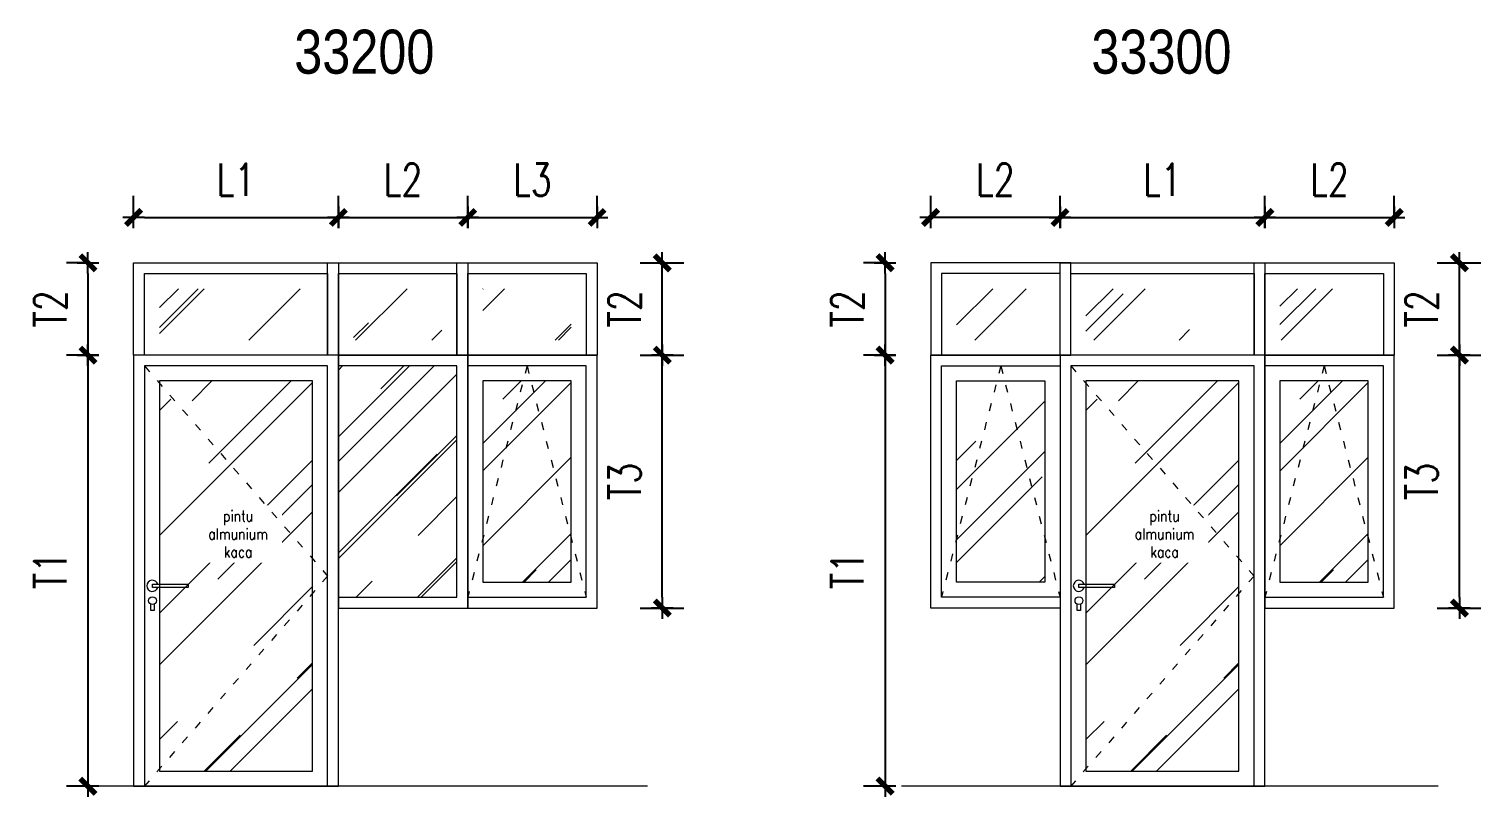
# Model space of a CAD drawing. Header units: centimetres. Extents: x 241563 to 294181, y -34797 to 61752.
# Drawn here: x 278452 to 285187, y 1957 to 5520 of the extents above; entities that cross this region are included whole.
import ezdxf

# ---------------------------------------------------------------- set-up
doc = ezdxf.new("R2010")
doc.units = ezdxf.units.CM
doc.header["$MEASUREMENT"] = 0
doc.linetypes.add('ACAD_ISO03W100', pattern=[30, 12, -18])
doc.layers.add('0.00', color=130, linetype='Continuous', lineweight=0)
doc.layers.add('0.09', color=30, linetype='Continuous', lineweight=9)
doc.styles.add('51DIM', font='SIMPLEX.shx', dxfattribs={"width": 0.85})
doc.styles.add('ISO', font='ARIALN.TTF')
doc.styles.add('TEXT', font='simplex.shx', dxfattribs={"width": 0.75})
doc.dimstyles.new('D100B', dxfattribs={"dimscale": 100, "dimtxt": 1.5, "dimasz": 0.5, "dimexe": 1, "dimexo": 2, "dimgap": 1, "dimtad": 1, "dimdec": 0, "dimzin": 0, "dimdsep": 46, "dimtxsty": 'TEXT', "dimblk1": 'tick', "dimblk2": 'tick', "dimsah": 1, "dimcen": 0, "dimclre": 15, "dimadec": 0, "dimazin": 0, "dimtfac": 1, "dimtdec": 0, "dimtix": 1, "dimtmove": 2, "dimatfit": 3, "dimldrblk": 'tick', "dimfxl": 1, "dimtolj": 1, "dimtzin": 0, "dimarcsym": 0})
pattern_1 = [(45, (28953.47, -14951.1), (424.2641, 1131.37085), [7500, -1000, 2500, -500]), (45, (29246.9, -14304.1), (-823.7794, 116.6726), [1500, -165, 3000, -375]), (45, (28829.73, -14473.78), (1601.59686, 2075.3584), [4000, -700, 2000, -500])]
pattern_2 = [(45, (-21232.5, -6390.1), (424.2641, 1131.37085), [7500, -1000, 2500, -500]), (45, (-20939.06, -5743.1), (-823.7794, 116.6726), [1500, -165, 3000, -375]), (45, (-21356.25, -5912.83), (1601.59686, 2075.3584), [4000, -700, 2000, -500])]

# ---------------------------------------------------------------- blocks, each defined once
blk = doc.blocks.new('tick')
for p, q in [((-1, 0), (1, 0)), ((0, 1), (0, -1))]:
    blk.add_line(p, q)
at = {"const_width": 0.5}
blk.add_lwpolyline([(-0.71, -0.71), (0.71, 0.71)], dxfattribs=at)
blk = doc.blocks.new('*D236')
at = {"color": 15, "linetype": 'Continuous', "lineweight": -2, "ltscale": 2, "transparency": 16777216}
for p, q in [((278937, 4635.3), (278937, 4745.9)), ((279887, 4635.3), (279887, 4745.9))]:
    blk.add_line(p, q, dxfattribs=at)
at = {"color": 0, "linetype": 'Continuous', "lineweight": -2, "ltscale": 2, "transparency": 16777216}
blk.add_line((278987, 4645.9), (279837, 4645.9), dxfattribs=at)
at = {"layer": 'Defpoints', "color": 0, "linetype": 'Continuous', "ltscale": 2, "transparency": 16777216}
for p in [(279887, 4645.9), (278937, 4435.3), (279887, 4435.3)]:
    blk.add_point(p, dxfattribs=at)
at = {"color": 0, "linetype": 'Continuous', "lineweight": -2, "ltscale": 2, "transparency": 16777216, "xscale": 50, "yscale": 50, "zscale": 50, "rotation": 180}
blk.add_blockref('tick', (278937, 4645.9), dxfattribs=at)
at = {"color": 0, "linetype": 'Continuous', "lineweight": -2, "ltscale": 2, "transparency": 16777216, "xscale": 50, "yscale": 50, "zscale": 50}
blk.add_blockref('tick', (279887, 4645.9), dxfattribs=at)
at = {"color": 0, "linetype": 'Continuous', "ltscale": 2, "transparency": 16777216, "insert": (279412, 4820.9), "char_height": 150, "attachment_point": 5, "style": 'TEXT'}
blk.add_mtext('\\A1;L1', dxfattribs=at)
blk = doc.blocks.new('*D237')
at = {"color": 15, "linetype": 'Continuous', "lineweight": -2, "ltscale": 2, "transparency": 16777216}
for p, q in [((279887, 4635.3), (279887, 4745.9)), ((280487, 4635.3), (280487, 4745.9))]:
    blk.add_line(p, q, dxfattribs=at)
at = {"color": 0, "linetype": 'Continuous', "lineweight": -2, "ltscale": 2, "transparency": 16777216}
blk.add_line((279937, 4645.9), (280437, 4645.9), dxfattribs=at)
at = {"layer": 'Defpoints', "color": 0, "linetype": 'Continuous', "ltscale": 2, "transparency": 16777216}
for p in [(280487, 4645.9), (279887, 4435.3), (280487, 4435.3)]:
    blk.add_point(p, dxfattribs=at)
at = {"color": 0, "linetype": 'Continuous', "lineweight": -2, "ltscale": 2, "transparency": 16777216, "xscale": 50, "yscale": 50, "zscale": 50, "rotation": 180}
blk.add_blockref('tick', (279887, 4645.9), dxfattribs=at)
at = {"color": 0, "linetype": 'Continuous', "lineweight": -2, "ltscale": 2, "transparency": 16777216, "xscale": 50, "yscale": 50, "zscale": 50}
blk.add_blockref('tick', (280487, 4645.9), dxfattribs=at)
at = {"color": 0, "linetype": 'Continuous', "ltscale": 2, "transparency": 16777216, "insert": (280187, 4820.9), "char_height": 150, "attachment_point": 5, "style": 'TEXT'}
blk.add_mtext('\\A1;L2', dxfattribs=at)
blk = doc.blocks.new('*D238')
at = {"color": 15, "linetype": 'Continuous', "lineweight": -2, "ltscale": 2, "transparency": 16777216}
for p, q in [((280487, 4635.3), (280487, 4745.9)), ((281087, 4635.3), (281087, 4745.9))]:
    blk.add_line(p, q, dxfattribs=at)
at = {"color": 0, "linetype": 'Continuous', "lineweight": -2, "ltscale": 2, "transparency": 16777216}
blk.add_line((280537, 4645.9), (281037, 4645.9), dxfattribs=at)
at = {"layer": 'Defpoints', "color": 0, "linetype": 'Continuous', "ltscale": 2, "transparency": 16777216}
for p in [(281087, 4645.9), (280487, 4435.3), (281087, 4435.3)]:
    blk.add_point(p, dxfattribs=at)
at = {"color": 0, "linetype": 'Continuous', "lineweight": -2, "ltscale": 2, "transparency": 16777216, "xscale": 50, "yscale": 50, "zscale": 50, "rotation": 180}
blk.add_blockref('tick', (280487, 4645.9), dxfattribs=at)
at = {"color": 0, "linetype": 'Continuous', "lineweight": -2, "ltscale": 2, "transparency": 16777216, "xscale": 50, "yscale": 50, "zscale": 50}
blk.add_blockref('tick', (281087, 4645.9), dxfattribs=at)
at = {"color": 0, "linetype": 'Continuous', "ltscale": 2, "transparency": 16777216, "insert": (280787, 4820.9), "char_height": 150, "attachment_point": 5, "style": 'TEXT'}
blk.add_mtext('\\A1;L3', dxfattribs=at)
blk = doc.blocks.new('*D239')
at = {"color": 15, "linetype": 'Continuous', "lineweight": -2, "ltscale": 2, "transparency": 16777216}
for p, q in [((278737, 4007), (278625.3, 4007)), ((278737, 2007), (278625.3, 2007))]:
    blk.add_line(p, q, dxfattribs=at)
at = {"color": 0, "linetype": 'Continuous', "lineweight": -2, "ltscale": 2, "transparency": 16777216}
blk.add_line((278725.3, 3957), (278725.3, 2057), dxfattribs=at)
at = {"layer": 'Defpoints', "color": 0, "linetype": 'Continuous', "ltscale": 2, "transparency": 16777216}
for p in [(278937, 4007), (278725.3, 2007), (278937, 2007)]:
    blk.add_point(p, dxfattribs=at)
at = {"color": 0, "linetype": 'Continuous', "lineweight": -2, "ltscale": 2, "transparency": 16777216, "xscale": 50, "yscale": 50, "zscale": 50}
for p, rotation in [((278725.3, 4007), 90), ((278725.3, 2007), 270)]:
    blk.add_blockref('tick', p, dxfattribs=dict(at, rotation=rotation))
at = {"color": 0, "linetype": 'Continuous', "ltscale": 2, "transparency": 16777216, "insert": (278550.3, 3007), "char_height": 150, "attachment_point": 5, "rotation": 90, "style": 'TEXT'}
blk.add_mtext('\\A1;T1', dxfattribs=at)
blk = doc.blocks.new('*D240')
at = {"color": 15, "linetype": 'Continuous', "lineweight": -2, "ltscale": 2, "transparency": 16777216}
for p, q in [((278737, 4435.3), (278625.3, 4435.3)), ((278737, 4007), (278625.3, 4007))]:
    blk.add_line(p, q, dxfattribs=at)
at = {"color": 0, "linetype": 'Continuous', "lineweight": -2, "ltscale": 2, "transparency": 16777216}
blk.add_line((278725.3, 4385.3), (278725.3, 4057), dxfattribs=at)
at = {"layer": 'Defpoints', "color": 0, "linetype": 'Continuous', "ltscale": 2, "transparency": 16777216}
for p in [(278937, 4435.3), (278725.3, 4007), (278937, 4007)]:
    blk.add_point(p, dxfattribs=at)
at = {"color": 0, "linetype": 'Continuous', "lineweight": -2, "ltscale": 2, "transparency": 16777216, "xscale": 50, "yscale": 50, "zscale": 50}
for p, rotation in [((278725.3, 4435.3), 90), ((278725.3, 4007), 270)]:
    blk.add_blockref('tick', p, dxfattribs=dict(at, rotation=rotation))
at = {"color": 0, "linetype": 'Continuous', "ltscale": 2, "transparency": 16777216, "insert": (278550.3, 4221.1), "char_height": 150, "attachment_point": 5, "rotation": 90, "style": 'TEXT'}
blk.add_mtext('\\A1;T2', dxfattribs=at)
blk = doc.blocks.new('*D241')
at = {"color": 15, "linetype": 'Continuous', "lineweight": -2, "ltscale": 2, "transparency": 16777216}
for p, q in [((281287, 4435.3), (281489.5, 4435.3)), ((281287, 4007), (281489.5, 4007))]:
    blk.add_line(p, q, dxfattribs=at)
at = {"color": 0, "linetype": 'Continuous', "lineweight": -2, "ltscale": 2, "transparency": 16777216}
blk.add_line((281389.5, 4057), (281389.5, 4385.3), dxfattribs=at)
at = {"layer": 'Defpoints', "color": 0, "linetype": 'Continuous', "ltscale": 2, "transparency": 16777216}
for p in [(281087, 4435.3), (281389.5, 4435.3), (281087, 4007)]:
    blk.add_point(p, dxfattribs=at)
at = {"color": 0, "linetype": 'Continuous', "lineweight": -2, "ltscale": 2, "transparency": 16777216, "xscale": 50, "yscale": 50, "zscale": 50}
for p, rotation in [((281389.5, 4435.3), 90), ((281389.5, 4007), 270)]:
    blk.add_blockref('tick', p, dxfattribs=dict(at, rotation=rotation))
at = {"color": 0, "linetype": 'Continuous', "ltscale": 2, "transparency": 16777216, "insert": (281214.5, 4221.1), "char_height": 150, "attachment_point": 5, "rotation": 90, "style": 'TEXT'}
blk.add_mtext('\\A1;T2', dxfattribs=at)
blk = doc.blocks.new('*D242')
at = {"color": 15, "linetype": 'Continuous', "lineweight": -2, "ltscale": 2, "transparency": 16777216}
for p, q in [((281287, 4007), (281489.5, 4007)), ((281287, 2833.6), (281489.5, 2833.6))]:
    blk.add_line(p, q, dxfattribs=at)
at = {"color": 0, "linetype": 'Continuous', "lineweight": -2, "ltscale": 2, "transparency": 16777216}
blk.add_line((281389.5, 2883.6), (281389.5, 3957), dxfattribs=at)
at = {"layer": 'Defpoints', "color": 0, "linetype": 'Continuous', "ltscale": 2, "transparency": 16777216}
for p in [(281087, 4007), (281389.5, 4007), (281087, 2833.6)]:
    blk.add_point(p, dxfattribs=at)
at = {"color": 0, "linetype": 'Continuous', "lineweight": -2, "ltscale": 2, "transparency": 16777216, "xscale": 50, "yscale": 50, "zscale": 50}
for p, rotation in [((281389.5, 4007), 90), ((281389.5, 2833.6), 270)]:
    blk.add_blockref('tick', p, dxfattribs=dict(at, rotation=rotation))
at = {"color": 0, "linetype": 'Continuous', "ltscale": 2, "transparency": 16777216, "insert": (281214.5, 3420.3), "char_height": 150, "attachment_point": 5, "rotation": 90, "style": 'TEXT'}
blk.add_mtext('\\A1;T3', dxfattribs=at)
blk = doc.blocks.new('*D243')
at = {"color": 15, "linetype": 'Continuous', "lineweight": -2, "ltscale": 2, "transparency": 16777216}
for p, q in [((283234.7, 4635.3), (283234.7, 4745.9)), ((284184.7, 4635.3), (284184.7, 4745.9))]:
    blk.add_line(p, q, dxfattribs=at)
at = {"color": 0, "linetype": 'Continuous', "lineweight": -2, "ltscale": 2, "transparency": 16777216}
blk.add_line((283284.7, 4645.9), (284134.7, 4645.9), dxfattribs=at)
at = {"layer": 'Defpoints', "color": 0, "linetype": 'Continuous', "ltscale": 2, "transparency": 16777216}
for p in [(284184.7, 4645.9), (283234.7, 4435.3), (284184.7, 4435.3)]:
    blk.add_point(p, dxfattribs=at)
at = {"color": 0, "linetype": 'Continuous', "lineweight": -2, "ltscale": 2, "transparency": 16777216, "xscale": 50, "yscale": 50, "zscale": 50, "rotation": 180}
blk.add_blockref('tick', (283234.7, 4645.9), dxfattribs=at)
at = {"color": 0, "linetype": 'Continuous', "lineweight": -2, "ltscale": 2, "transparency": 16777216, "xscale": 50, "yscale": 50, "zscale": 50}
blk.add_blockref('tick', (284184.7, 4645.9), dxfattribs=at)
at = {"color": 0, "linetype": 'Continuous', "ltscale": 2, "transparency": 16777216, "insert": (283709.7, 4820.9), "char_height": 150, "attachment_point": 5, "style": 'TEXT'}
blk.add_mtext('\\A1;L1', dxfattribs=at)
blk = doc.blocks.new('*D244')
at = {"color": 15, "linetype": 'Continuous', "lineweight": -2, "ltscale": 2, "transparency": 16777216}
for p, q in [((282434.7, 4007), (282323.1, 4007)), ((282434.7, 2007), (282323.1, 2007))]:
    blk.add_line(p, q, dxfattribs=at)
at = {"color": 0, "linetype": 'Continuous', "lineweight": -2, "ltscale": 2, "transparency": 16777216}
blk.add_line((282423.1, 3957), (282423.1, 2057), dxfattribs=at)
at = {"layer": 'Defpoints', "color": 0, "linetype": 'Continuous', "ltscale": 2, "transparency": 16777216}
for p in [(282634.7, 4007), (282423.1, 2007), (282634.7, 2007)]:
    blk.add_point(p, dxfattribs=at)
at = {"color": 0, "linetype": 'Continuous', "lineweight": -2, "ltscale": 2, "transparency": 16777216, "xscale": 50, "yscale": 50, "zscale": 50}
for p, rotation in [((282423.1, 4007), 90), ((282423.1, 2007), 270)]:
    blk.add_blockref('tick', p, dxfattribs=dict(at, rotation=rotation))
at = {"color": 0, "linetype": 'Continuous', "ltscale": 2, "transparency": 16777216, "insert": (282248.1, 3007), "char_height": 150, "attachment_point": 5, "rotation": 90, "style": 'TEXT'}
blk.add_mtext('\\A1;T1', dxfattribs=at)
blk = doc.blocks.new('*D245')
at = {"color": 15, "linetype": 'Continuous', "lineweight": -2, "ltscale": 2, "transparency": 16777216}
for p, q in [((282434.7, 4435.3), (282323.1, 4435.3)), ((282434.7, 4007), (282323.1, 4007))]:
    blk.add_line(p, q, dxfattribs=at)
at = {"color": 0, "linetype": 'Continuous', "lineweight": -2, "ltscale": 2, "transparency": 16777216}
blk.add_line((282423.1, 4385.3), (282423.1, 4057), dxfattribs=at)
at = {"layer": 'Defpoints', "color": 0, "linetype": 'Continuous', "ltscale": 2, "transparency": 16777216}
for p in [(282634.7, 4435.3), (282423.1, 4007), (282634.7, 4007)]:
    blk.add_point(p, dxfattribs=at)
at = {"color": 0, "linetype": 'Continuous', "lineweight": -2, "ltscale": 2, "transparency": 16777216, "xscale": 50, "yscale": 50, "zscale": 50}
for p, rotation in [((282423.1, 4435.3), 90), ((282423.1, 4007), 270)]:
    blk.add_blockref('tick', p, dxfattribs=dict(at, rotation=rotation))
at = {"color": 0, "linetype": 'Continuous', "ltscale": 2, "transparency": 16777216, "insert": (282248.1, 4221.1), "char_height": 150, "attachment_point": 5, "rotation": 90, "style": 'TEXT'}
blk.add_mtext('\\A1;T2', dxfattribs=at)
blk = doc.blocks.new('*D246')
at = {"color": 15, "linetype": 'Continuous', "lineweight": -2, "ltscale": 2, "transparency": 16777216}
for p, q in [((284184.7, 4635.3), (284184.7, 4745.9)), ((284784.7, 4635.3), (284784.7, 4745.9))]:
    blk.add_line(p, q, dxfattribs=at)
at = {"color": 0, "linetype": 'Continuous', "lineweight": -2, "ltscale": 2, "transparency": 16777216}
blk.add_line((284234.7, 4645.9), (284734.7, 4645.9), dxfattribs=at)
at = {"layer": 'Defpoints', "color": 0, "linetype": 'Continuous', "ltscale": 2, "transparency": 16777216}
for p in [(284784.7, 4645.9), (284184.7, 4435.3), (284784.7, 4435.3)]:
    blk.add_point(p, dxfattribs=at)
at = {"color": 0, "linetype": 'Continuous', "lineweight": -2, "ltscale": 2, "transparency": 16777216, "xscale": 50, "yscale": 50, "zscale": 50, "rotation": 180}
blk.add_blockref('tick', (284184.7, 4645.9), dxfattribs=at)
at = {"color": 0, "linetype": 'Continuous', "lineweight": -2, "ltscale": 2, "transparency": 16777216, "xscale": 50, "yscale": 50, "zscale": 50}
blk.add_blockref('tick', (284784.7, 4645.9), dxfattribs=at)
at = {"color": 0, "linetype": 'Continuous', "ltscale": 2, "transparency": 16777216, "insert": (284484.7, 4820.9), "char_height": 150, "attachment_point": 5, "style": 'TEXT'}
blk.add_mtext('\\A1;L2', dxfattribs=at)
blk = doc.blocks.new('*D247')
at = {"color": 15, "linetype": 'Continuous', "lineweight": -2, "ltscale": 2, "transparency": 16777216}
for p, q in [((282634.7, 4635.3), (282634.7, 4745.9)), ((283234.7, 4635.3), (283234.7, 4745.9))]:
    blk.add_line(p, q, dxfattribs=at)
at = {"color": 0, "linetype": 'Continuous', "lineweight": -2, "ltscale": 2, "transparency": 16777216}
blk.add_line((283184.7, 4645.9), (282684.7, 4645.9), dxfattribs=at)
at = {"layer": 'Defpoints', "color": 0, "linetype": 'Continuous', "ltscale": 2, "transparency": 16777216}
for p in [(282634.7, 4645.9), (282634.7, 4435.3), (283234.7, 4435.3)]:
    blk.add_point(p, dxfattribs=at)
at = {"color": 0, "linetype": 'Continuous', "lineweight": -2, "ltscale": 2, "transparency": 16777216, "xscale": 50, "yscale": 50, "zscale": 50, "rotation": 180}
blk.add_blockref('tick', (282634.7, 4645.9), dxfattribs=at)
at = {"color": 0, "linetype": 'Continuous', "lineweight": -2, "ltscale": 2, "transparency": 16777216, "xscale": 50, "yscale": 50, "zscale": 50}
blk.add_blockref('tick', (283234.7, 4645.9), dxfattribs=at)
at = {"color": 0, "linetype": 'Continuous', "ltscale": 2, "transparency": 16777216, "insert": (282934.7, 4820.9), "char_height": 150, "attachment_point": 5, "style": 'TEXT'}
blk.add_mtext('\\A1;L2', dxfattribs=at)
blk = doc.blocks.new('*D248')
at = {"color": 15, "linetype": 'Continuous', "lineweight": -2, "ltscale": 2, "transparency": 16777216}
for p, q in [((284984.7, 4435.3), (285187.3, 4435.3)), ((284984.7, 4007), (285187.3, 4007))]:
    blk.add_line(p, q, dxfattribs=at)
at = {"color": 0, "linetype": 'Continuous', "lineweight": -2, "ltscale": 2, "transparency": 16777216}
blk.add_line((285087.3, 4057), (285087.3, 4385.3), dxfattribs=at)
at = {"layer": 'Defpoints', "color": 0, "linetype": 'Continuous', "ltscale": 2, "transparency": 16777216}
for p in [(284784.7, 4435.3), (285087.3, 4435.3), (284784.7, 4007)]:
    blk.add_point(p, dxfattribs=at)
at = {"color": 0, "linetype": 'Continuous', "lineweight": -2, "ltscale": 2, "transparency": 16777216, "xscale": 50, "yscale": 50, "zscale": 50}
for p, rotation in [((285087.3, 4435.3), 90), ((285087.3, 4007), 270)]:
    blk.add_blockref('tick', p, dxfattribs=dict(at, rotation=rotation))
at = {"color": 0, "linetype": 'Continuous', "ltscale": 2, "transparency": 16777216, "insert": (284912.3, 4221.1), "char_height": 150, "attachment_point": 5, "rotation": 90, "style": 'TEXT'}
blk.add_mtext('\\A1;T2', dxfattribs=at)
blk = doc.blocks.new('*D249')
at = {"color": 15, "linetype": 'Continuous', "lineweight": -2, "ltscale": 2, "transparency": 16777216}
for p, q in [((284984.7, 4007), (285187.3, 4007)), ((284984.7, 2833.6), (285187.3, 2833.6))]:
    blk.add_line(p, q, dxfattribs=at)
at = {"color": 0, "linetype": 'Continuous', "lineweight": -2, "ltscale": 2, "transparency": 16777216}
blk.add_line((285087.3, 2883.6), (285087.3, 3957), dxfattribs=at)
at = {"layer": 'Defpoints', "color": 0, "linetype": 'Continuous', "ltscale": 2, "transparency": 16777216}
for p in [(284784.7, 4007), (285087.3, 4007), (284784.7, 2833.6)]:
    blk.add_point(p, dxfattribs=at)
at = {"color": 0, "linetype": 'Continuous', "lineweight": -2, "ltscale": 2, "transparency": 16777216, "xscale": 50, "yscale": 50, "zscale": 50}
for p, rotation in [((285087.3, 4007), 90), ((285087.3, 2833.6), 270)]:
    blk.add_blockref('tick', p, dxfattribs=dict(at, rotation=rotation))
at = {"color": 0, "linetype": 'Continuous', "ltscale": 2, "transparency": 16777216, "insert": (284912.3, 3420.3), "char_height": 150, "attachment_point": 5, "rotation": 90, "style": 'TEXT'}
blk.add_mtext('\\A1;T3', dxfattribs=at)

msp = doc.modelspace()

# ---------------------------------------------------------------- hatches: boundary and pattern name
at = {"layer": '0.00', "linetype": 'Continuous', "ltscale": 2}
h = msp.add_hatch(dxfattribs=at)
h.set_pattern_fill('AR-RROOF', color=4, scale=500, angle=45)
h.set_pattern_definition([(45, (-12282.2, -6390.1), (424.2641, 1131.37085), [7500, -1000, 2500, -500]), (45, (-11988.7, -5743.1), (-823.7794, 116.6726), [1500, -165, 3000, -375]), (45, (-12405.92, -5912.83), (1601.59686, 2075.3584), [4000, -700, 2000, -500])])
h.paths.add_polyline_path([(279767, 4077), (279057, 4077), (279057, 4315.3), (279767, 4315.3)])
h.paths.add_polyline_path([(280367, 4077), (279957, 4077), (279957, 4315.3), (280367, 4315.3)])
h.paths.add_polyline_path([(280967, 4077), (280557, 4077), (280557, 4315.3), (280967, 4315.3)])
h = msp.add_hatch(dxfattribs=at)
h.set_pattern_fill('AR-RROOF', color=4, scale=500, angle=45)
h.set_pattern_definition(pattern_2)
h.paths.add_polyline_path([(283354.7, 4077), (284064.7, 4077), (284064.7, 4315.3), (283354.7, 4315.3)])
h.paths.add_polyline_path([(282754.7, 4077), (283164.7, 4077), (283164.7, 4315.3), (282754.7, 4315.3)])
h = msp.add_hatch(dxfattribs=at)
h.set_pattern_fill('AR-RROOF', color=4, scale=500, angle=45)
h.set_pattern_definition(pattern_2)
h.paths.add_polyline_path([(284064.7, 4077), (283354.7, 4077), (283354.7, 4315.3), (284064.7, 4315.3)])
h.paths.add_polyline_path([(284664.7, 4077), (284254.7, 4077), (284254.7, 4315.3), (284664.7, 4315.3)])
at = {"layer": '0.00', "linetype": 'ACAD_ISO03W100', "ltscale": 3, "true_color": 0xf8d731}
h = msp.add_hatch(dxfattribs=at)
h.set_pattern_fill('AR-RROOF', color=40, scale=300, angle=45)
h.set_pattern_definition([(45, (18319.38, -14951.08), (254.55844, 678.8225), [4500, -600, 1500, -300]), (45, (18495.45, -14562.88), (-494.26764, 70.0036), [900, -99, 1800, -225]), (45, (18245.13, -14664.7), (960.95812, 1245.21504), [2400, -420, 1200, -300])])
h.paths.add_polyline_path([(280437, 3957), (279887, 3957), (279887, 2883.6), (280437, 2883.6)])
at = {"layer": '0.00', "linetype": 'Continuous', "ltscale": 2}
h = msp.add_hatch(dxfattribs=at)
h.set_pattern_fill('AR-RROOF', color=4, scale=500, angle=45)
h.set_pattern_definition([(45, (24655.75, -14951.1), (424.2641, 1131.37085), [7500, -1000, 2500, -500]), (45, (24949.2, -14304.1), (-823.7794, 116.6726), [1500, -165, 3000, -375]), (45, (24532, -14473.78), (1601.59686, 2075.3584), [4000, -700, 2000, -500])])
h.paths.add_polyline_path([(279057, 2077), (279767, 2077), (279767, 3887), (279057, 3887)])
h = msp.add_hatch(dxfattribs=at)
h.set_pattern_fill('AR-RROOF', color=4, scale=500, angle=45)
h.set_pattern_definition([(45, (25255.75, -14951.1), (424.2641, 1131.37085), [7500, -1000, 2500, -500]), (45, (25549.2, -14304.1), (-823.7794, 116.6726), [1500, -165, 3000, -375]), (45, (25132, -14473.78), (1601.59686, 2075.3584), [4000, -700, 2000, -500])])
h.paths.add_polyline_path([(280967, 3887), (280557, 3887), (280557, 2953.6), (280967, 2953.6)])
h = msp.add_hatch(dxfattribs=at)
h.set_pattern_fill('AR-RROOF', color=4, scale=500, angle=45)
h.set_pattern_definition(pattern_1)
h.paths.add_polyline_path([(282754.7, 3887), (283164.7, 3887), (283164.7, 2953.6), (282754.7, 2953.6)])
h = msp.add_hatch(dxfattribs=at)
h.set_pattern_fill('AR-RROOF', color=4, scale=500, angle=45)
h.set_pattern_definition(pattern_1)
h.paths.add_polyline_path([(283354.7, 2077), (284064.7, 2077), (284064.7, 3887), (283354.7, 3887)])
h = msp.add_hatch(dxfattribs=at)
h.set_pattern_fill('AR-RROOF', color=4, scale=500, angle=45)
h.set_pattern_definition(pattern_1)
h.paths.add_polyline_path([(284664.7, 3887), (284254.7, 3887), (284254.7, 2953.6), (284664.7, 2953.6)])

# ---------------------------------------------------------------- linework, layer by layer
at = {"layer": '0.00', "color": 40, "linetype": 'Continuous', "ltscale": 2, "true_color": 0xf8d731}
for p, q in [((279887, 4007), (280487, 4007)), ((280487, 4007), (281087, 4007)), ((283234.7, 4007), (282634.7, 4007)), ((284184.7, 4007), (284784.7, 4007))]:
    msp.add_line(p, q, dxfattribs=at)
at = {"layer": '0.00', "color": 40, "linetype": 'Continuous', "ltscale": 0.5, "true_color": 0xf8d731}
for p, q in [((281320.2, 2007), (278685.2, 2007)), ((284989, 2007), (282499.7, 2007))]:
    msp.add_line(p, q, dxfattribs=at)
for points in [[(279887, 4007), (278937, 4007), (278937, 4435.3), (279887, 4435.3)], [(279837, 4007), (278987, 4007), (278987, 4385.3), (279837, 4385.3)], [(280487, 4007), (279837, 4007), (279837, 4435.3), (280487, 4435.3)], [(280437, 4007), (279887, 4007), (279887, 4385.3), (280437, 4385.3)], [(281087, 4007), (280437, 4007), (280437, 4435.3), (281087, 4435.3)], [(281037, 4007), (280487, 4007), (280487, 4385.3), (281037, 4385.3)], [(282634.7, 4007), (283284.7, 4007), (283284.7, 4435.3), (282634.7, 4435.3)], [(282684.7, 4007), (283234.7, 4007), (283234.7, 4385.3), (282684.7, 4385.3)], [(284184.7, 4007), (283234.7, 4007), (283234.7, 4435.3), (284184.7, 4435.3)], [(284134.7, 4007), (283284.7, 4007), (283284.7, 4385.3), (284134.7, 4385.3)], [(284784.7, 4007), (284134.7, 4007), (284134.7, 4435.3), (284784.7, 4435.3)], [(284734.7, 4007), (284184.7, 4007), (284184.7, 4385.3), (284734.7, 4385.3)], [(278937, 2007), (279887, 2007), (279887, 4007), (278937, 4007)], [(283234.7, 2007), (284184.7, 2007), (284184.7, 4007), (283234.7, 4007)], [(278987, 2007), (279837, 2007), (279837, 3957), (278987, 3957)], [(283284.7, 2007), (284134.7, 2007), (284134.7, 3957), (283284.7, 3957)], [(279057, 2077), (279767, 2077), (279767, 3887), (279057, 3887)], [(283354.7, 2077), (284064.7, 2077), (284064.7, 3887), (283354.7, 3887)], [(279024.4, 2944.5), (279189.8, 2944.5), (279189.8, 2928.8), (279024.4, 2928.8)], [(283322.2, 2944.5), (283487.5, 2944.5), (283487.5, 2928.8), (283322.2, 2928.8)]]:
    msp.add_lwpolyline(points, close=True, dxfattribs=at)
at = {"layer": '0.00', "color": 40, "linetype": 'Continuous', "ltscale": 2, "true_color": 0xf8d731}
for points in [[(280487, 4007), (279887, 4007), (279887, 2833.6), (280487, 2833.6)], [(281087, 4007), (280487, 4007), (280487, 2833.6), (281087, 2833.6)], [(282634.7, 4007), (283234.7, 4007), (283234.7, 2833.6), (282634.7, 2833.6)], [(284784.7, 4007), (284184.7, 4007), (284184.7, 2833.6), (284784.7, 2833.6)], [(280437, 3957), (279887, 3957), (279887, 2883.6), (280437, 2883.6)], [(281037, 3957), (280487, 3957), (280487, 2883.6), (281037, 2883.6)], [(282684.7, 3957), (283234.7, 3957), (283234.7, 2883.6), (282684.7, 2883.6)], [(284734.7, 3957), (284184.7, 3957), (284184.7, 2883.6), (284734.7, 2883.6)], [(280967, 3887), (280557, 3887), (280557, 2953.6), (280967, 2953.6)], [(282754.7, 3887), (283164.7, 3887), (283164.7, 2953.6), (282754.7, 2953.6)], [(284664.7, 3887), (284254.7, 3887), (284254.7, 2953.6), (284664.7, 2953.6)]]:
    msp.add_lwpolyline(points, close=True, dxfattribs=at)
at = {"layer": '0.00', "color": 40, "linetype": 'ACAD_ISO03W100', "ltscale": 3, "true_color": 0xf8d731}
for points in [[(280762, 3957), (280487, 2883.6)], [(280762, 3957), (281037, 2883.6)], [(282959.7, 3957), (282684.7, 2883.6)], [(282959.7, 3957), (283234.7, 2883.6)], [(284459.7, 3957), (284184.7, 2883.6)], [(284459.7, 3957), (284734.7, 2883.6)]]:
    msp.add_lwpolyline(points, dxfattribs=at)
at = {"layer": '0.00', "color": 40, "linetype": 'Continuous', "ltscale": 0.5, "true_color": 0xf8d731}
for points in [[(279031.9, 2851.4), (279031.9, 2821.6), (279017, 2821.6), (279017, 2851.4)], [(283329.6, 2851.4), (283329.6, 2821.6), (283314.7, 2821.6), (283314.7, 2851.4)]]:
    msp.add_lwpolyline(points, dxfattribs=at)
for centre in [(279024.4, 2868), (283322.2, 2868)]:
    msp.add_circle(centre, 18.1, dxfattribs=at)
for centre in [(279024.4, 2936.6), (283322.2, 2936.6)]:
    msp.add_arc(centre, 25.9, 17.67913, 342.32087, dxfattribs=at)

# ---------------------------------------------------------------- texts
at = {"layer": '0.00', "color": 40, "linetype": 'Continuous', "ltscale": 2, "true_color": 0xf8d731, "char_height": 204.1, "width": 604.134, "attachment_point": 1, "style": 'ISO'}
for s, insert in [('33200', (279682.2, 5517)), ('33300', (283380, 5517))]:
    msp.add_mtext(s, dxfattribs=dict(at, insert=insert))

# ---------------------------------------------------------------- dimensions: what is measured, and where the dimension line sits
at = {"linetype": 'Continuous', "ltscale": 2}
for base, p1, p2, picture, middle in [((279887, 4645.9), (278937, 4435.3), (279887, 4435.3), '*D236', (279412, 4820.9)), ((284184.7, 4645.9), (283234.7, 4435.3), (284184.7, 4435.3), '*D243', (283709.7, 4820.9))]:
    dim = msp.add_linear_dim(base=base, p1=p1, p2=p2, text='L1', dimstyle='D100B', dxfattribs=at)
    dim.commit()
    dim.dimension.update_dxf_attribs({"geometry": picture, "text_midpoint": middle})
for base, p1, p2, angle, text, picture, middle in [((280487, 4645.9), (279887, 4435.3), (280487, 4435.3), 0, 'L2', '*D237', (280187, 4820.9)), ((281087, 4645.9), (280487, 4435.3), (281087, 4435.3), 0, 'L3', '*D238', (280787, 4820.9)), ((282634.7, 4645.9), (283234.7, 4435.3), (282634.7, 4435.3), 180, 'L2', '*D247', (282934.7, 4820.9)), ((284784.7, 4645.9), (284184.7, 4435.3), (284784.7, 4435.3), 0, 'L2', '*D246', (284484.7, 4820.9)), ((278725.3, 4007), (278937, 4435.3), (278937, 4007), 90, 'T2', '*D240', (278550.3, 4221.1)), ((281389.5, 4435.3), (281087, 4007), (281087, 4435.3), 90, 'T2', '*D241', (281214.5, 4221.1)), ((282423.1, 4007), (282634.7, 4435.3), (282634.7, 4007), 90, 'T2', '*D245', (282248.1, 4221.1)), ((285087.3, 4435.3), (284784.7, 4007), (284784.7, 4435.3), 90, 'T2', '*D248', (284912.3, 4221.1)), ((278725.3, 2007), (278937, 4007), (278937, 2007), 90, 'T1', '*D239', (278550.3, 3007)), ((281389.5, 4007), (281087, 2833.6), (281087, 4007), 90, 'T3', '*D242', (281214.5, 3420.3)), ((282423.1, 2007), (282634.7, 4007), (282634.7, 2007), 90, 'T1', '*D244', (282248.1, 3007)), ((285087.3, 4007), (284784.7, 2833.6), (284784.7, 4007), 90, 'T3', '*D249', (284912.3, 3420.3))]:
    dim = msp.add_linear_dim(base=base, p1=p1, p2=p2, angle=angle, text=text, dimstyle='D100B', dxfattribs=at)
    dim.commit()
    dim.dimension.update_dxf_attribs({"geometry": picture, "text_midpoint": middle})

# ---------------------------------------------------------------- next in the draw order: texts
at = {"layer": '0.09', "color": 2, "lineweight": 18, "char_height": 50, "width": 357.616, "attachment_point": 5, "style": '51DIM', "bg_fill": 3, "box_fill_scale": 1.5, "bg_fill_color": 256, "bg_fill_transparency": 0}
for insert in [(279421.7, 3177), (283719.4, 3177)]:
    msp.add_mtext('{\\C256;pintu \\Palmunium \\Pkaca}', dxfattribs=dict(at, insert=insert))

# ---------------------------------------------------------------- next in the draw order: linework, layer by layer
at = {"layer": '0.00', "color": 40, "linetype": 'ACAD_ISO03W100', "ltscale": 3, "true_color": 0xf8d731}
for points in [[(278987, 3957), (279837, 2982), (278987, 2007)], [(283284.7, 3957), (284134.7, 2982), (283284.7, 2007)]]:
    msp.add_lwpolyline(points, dxfattribs=at)

doc.saveas('drawing.dxf')
